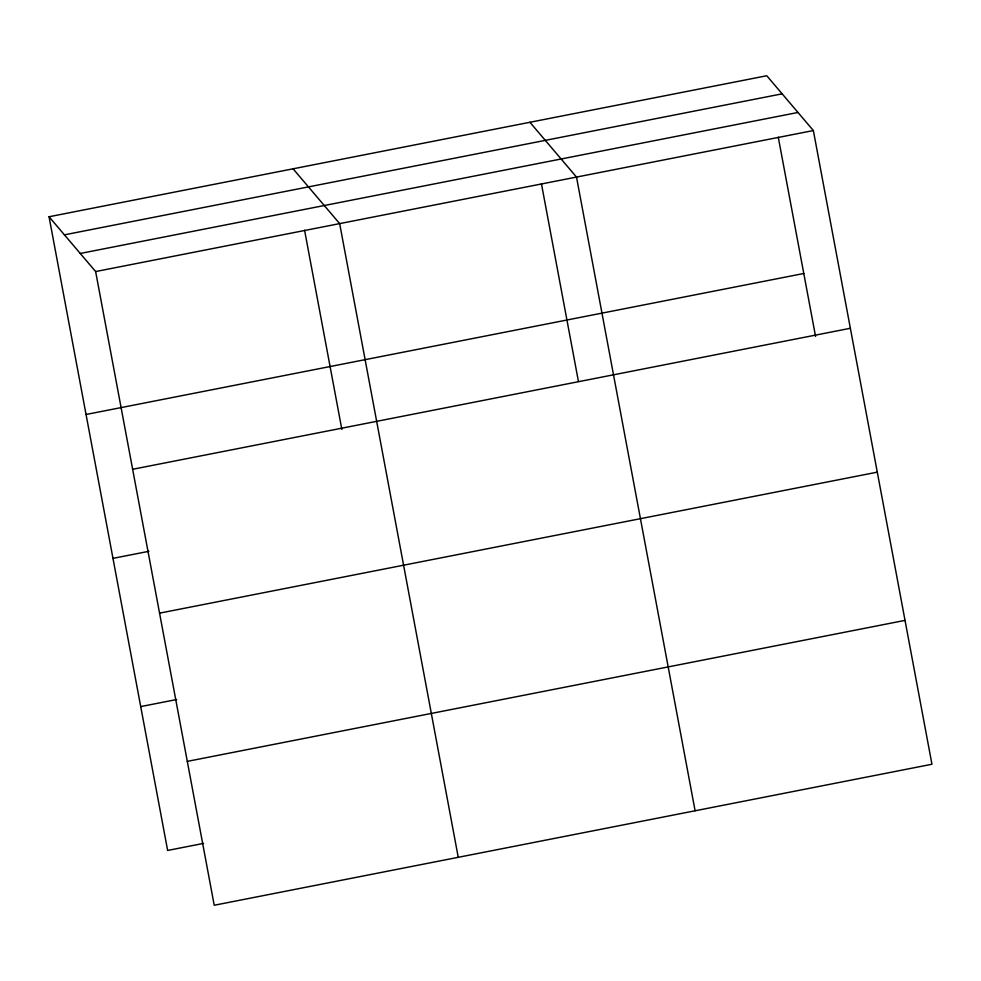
<?xml version="1.0" encoding="UTF-8"?>
<svg xmlns="http://www.w3.org/2000/svg" width="981" height="981" viewBox="0 0 981 981"><rect width="100%" height="100%" fill="white"/><g stroke="black" fill="none" stroke-linecap="round" stroke-linejoin="round"><path stroke-width="1.47" d="M49.05 216.752L766.774 75.745L813.359 130.547L931.95 764.248L214.226 905.255L95.635 271.553L49.05 216.752L167.641 850.453L203.57 843.39M64.427 234.839L782.151 93.833M80.258 253.466L797.982 112.459M95.635 271.553L813.359 130.547M86.058 414.485L803.782 273.491M132.631 469.286L850.355 328.279M112.974 558.361L148.916 551.297M159.56 613.15L877.284 472.155M140.724 706.59L176.654 699.527M187.297 761.379L905.022 620.384M529.924 122.282L576.509 177.083L695.1 810.784M293.074 168.806L339.659 223.607L458.25 857.308M778.264 137.168L815.567 336.422M541.426 183.692L578.434 381.462M304.576 230.228L341.866 429.494"/></g></svg>
